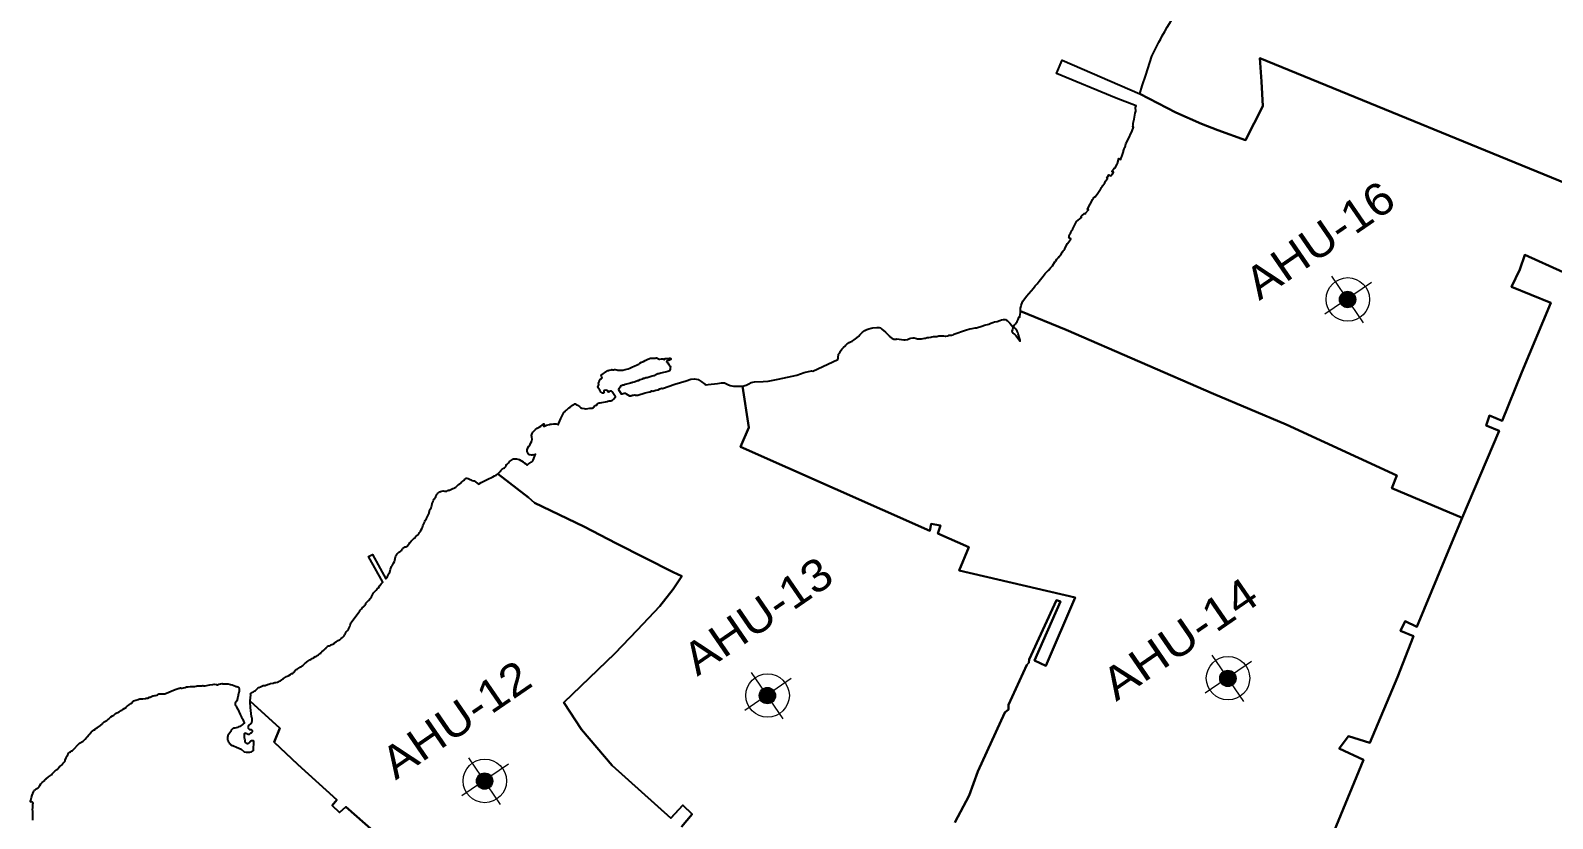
# Model space of a CAD drawing. Header units: metres. Extents: x 263924 to 318888, y 5017073 to 5064560.
# Drawn here: x 287121 to 292786, y 5043666 to 5046599 of the extents above; entities that cross this region are included whole.
import ezdxf

# ---------------------------------------------------------------- set-up
doc = ezdxf.new("R2010")
doc.units = ezdxf.units.M
doc.header["$LTSCALE"] = 38
doc.layers.add('1', color=7, linetype='Continuous', lineweight=25)
doc.layers.add('61', color=7, linetype='Continuous', lineweight=13)
doc.layers.add('6', color=7, linetype='Continuous')

msp = doc.modelspace()

# ---------------------------------------------------------------- hatches: boundary and pattern name
at = {"layer": '61'}
for points in [[(292048.55, 5045614.64, 1), (291998.19, 5045580.31, 1)], [(291602.74, 5044204.77, 1), (291552.39, 5044170.44, 1)], [(289888.93, 5044140.56, 1), (289838.58, 5044106.23, 1)], [(288836.2, 5043822.59, 1), (288785.85, 5043788.26, 1)]]:
    msp.add_hatch(color=256, dxfattribs=at).paths.add_polyline_path(points)

# ---------------------------------------------------------------- linework, layer by layer
at = {"layer": '1'}
for points in [[(292945.93, 5045984.49), (291696.34, 5046495.64), (291703.28, 5046408.3), (291707.22, 5046317.35), (291643.67, 5046190.26), (291540.31, 5046228), (291479.61, 5046251.59), (291383.96, 5046293.62), (291249.57, 5046362.29), (291258.7, 5046393.14), (291271.69, 5046432.73), (291294.31, 5046503.36), (291321.04, 5046554.9), (291327.59, 5046567.53), (291333.2, 5046578.44), (291342.69, 5046595.33), (291351.75, 5046610.36), (291360.09, 5046624.23), (291368.74, 5046639.31), (291377.69, 5046655.43), (291382.31, 5046663.89), (291388.69, 5046675.33), (291397.29, 5046689.03), (291405.44, 5046701.71)], [(291188.89, 5046150.62), (291189.86, 5046154.14), (291191.69, 5046158.42), (291194.19, 5046162.62), (291195.49, 5046164.22), (291197.69, 5046176.42), (291204.69, 5046190.03), (291221.09, 5046225.53), (291226.89, 5046238.33), (291224.19, 5046239.53), (291225.1, 5046247.48), (291225.49, 5046253.83), (291228.99, 5046268.53), (291230.84, 5046283.52), (291232.39, 5046290.58), (291235.29, 5046297.93), (291233.99, 5046312.53), (291235.93, 5046317.65), (291161.89, 5046346.26), (290939.92, 5046438.89), (290961.4, 5046487.88), (291249.57, 5046362.29), (291383.96, 5046293.62), (291479.61, 5046251.59), (291540.31, 5046228), (291643.67, 5046190.26), (291707.22, 5046317.35), (291703.28, 5046408.3), (291696.34, 5046495.64), (292945.93, 5045984.49)], [(291048.29, 5045915.42), (291048.29, 5045918.32), (291058.59, 5045930.82), (291054.69, 5045932.42), (291064.79, 5045953.52), (291067.38, 5045957.69), (291071.99, 5045966.12), (291074.09, 5045969.32), (291077.49, 5045974.92), (291079.09, 5045977.62), (291081.29, 5045979.92), (291083.7, 5045979.62), (291093.79, 5045993.52), (291103.59, 5046007.92), (291105.19, 5046009.22), (291107.59, 5046014.42), (291109.39, 5046016.33), (291110.89, 5046018.92), (291112.79, 5046021.33), (291119.59, 5046031.42), (291122.29, 5046037.72), (291129.79, 5046047.33), (291127.19, 5046048.42), (291135.09, 5046061.03), (291142.59, 5046057.83), (291147.63, 5046064.91), (291151.99, 5046071.42), (291146.19, 5046073.92), (291153.89, 5046086.42), (291158.59, 5046086.92), (291165.29, 5046101.12), (291166.89, 5046103.83), (291171.19, 5046122.12), (291178.69, 5046118.83), (291179.49, 5046121.03), (291180.81, 5046123.9), (291184.06, 5046133.21), (291186.69, 5046141.03), (291189.29, 5046148.12), (291188.89, 5046150.62)], [(290936.07, 5045738.94), (290937.37, 5045741.74), (290941.57, 5045747.64), (290945.07, 5045750.74), (290947.87, 5045753.74), (290950.27, 5045757.64), (290952.57, 5045759.84), (290957.37, 5045766.64), (290962.07, 5045775.24), (290964.37, 5045778.84), (290967.27, 5045781.64), (290970.37, 5045786.34), (290973.87, 5045794.64), (290980.57, 5045805.34), (290985.57, 5045811.94), (290993.47, 5045823.14), (290985.59, 5045826.62), (290986.39, 5045830.02), (290986.59, 5045832.02), (290987.29, 5045834.72), (290988.19, 5045837.12), (290989.09, 5045838.92), (290989.89, 5045841.02), (290991.29, 5045842.62), (290993.69, 5045847.22), (290997.29, 5045854.42), (290998.89, 5045856.72), (290999.99, 5045858.72), (291000.79, 5045861.02), (291006.99, 5045872.42), (291009.59, 5045877.82), (291012.31, 5045882.99), (291014.79, 5045887.32), (291032.49, 5045902.62), (291030.39, 5045903.42), (291031.49, 5045905.12), (291032.49, 5045907.42), (291034.49, 5045909.02), (291043.69, 5045917.22), (291048.29, 5045915.42)], [(292825.87, 5045699.03), (292682.64, 5045763.24), (292664.82, 5045708.59), (292633.19, 5045644.69), (292780.14, 5045585.03), (292671.95, 5045327.03), (292598.87, 5045145.58), (292551.64, 5045166.22), (292538.49, 5045128.2), (292586.88, 5045108.38), (292450.14, 5044785.28), (292187.32, 5044895.92), (292206.26, 5044941.98), (291794.64, 5045132.76), (291523.8, 5045246.14), (290975.38, 5045484.16), (290805.77, 5045553.84), (290806.07, 5045565.34), (290806.47, 5045568.74), (290808.07, 5045574.74), (290812.97, 5045588.44), (290814.97, 5045590.74), (290828.57, 5045610.04), (290853.77, 5045639.04), (290860.77, 5045648.44), (290867.97, 5045656.24), (290875.37, 5045665.44), (290879.97, 5045671.94), (290889.77, 5045684.54), (290897.57, 5045693.84), (290909.67, 5045706.34), (290912.27, 5045708.34), (290914.07, 5045710.34), (290917.17, 5045715.14), (290918.47, 5045716.74), (290923.37, 5045720.94), (290925.37, 5045723.14), (290933.47, 5045737.04), (290936.07, 5045738.94)], [(292281.02, 5044379.59), (292411.24, 5044693.36), (292450.14, 5044785.28), (292586.88, 5045108.38), (292538.49, 5045128.2), (292551.64, 5045166.22), (292598.87, 5045145.58), (292671.95, 5045327.03), (292780.14, 5045585.03), (292633.19, 5045644.69), (292664.82, 5045708.59), (292682.64, 5045763.24), (292825.87, 5045699.03)], [(290709.56, 5045513.83), (290718.96, 5045515.73), (290728.26, 5045518.73), (290735.46, 5045521.23), (290742.06, 5045522.53), (290749.36, 5045522.53), (290753.56, 5045521.13), (290756.16, 5045519.83), (290766.46, 5045509.03), (290771.76, 5045501.83), (290777.66, 5045495.33), (290777.66, 5045491.33), (290775.36, 5045485.33), (290773.86, 5045479.73), (290775.36, 5045475.73), (290778.06, 5045472.63), (290780.76, 5045470.03), (290784.26, 5045467.73), (290787.96, 5045463.33), (290800.16, 5045448.23), (290804.86, 5045442.53), (290804.96, 5045447.13), (290803.76, 5045449.63), (290797.56, 5045469.53), (290795.96, 5045474.33), (290793.86, 5045479.03), (290791.26, 5045483.73), (290788.96, 5045486.83), (290786.86, 5045488.93), (290784.36, 5045490.43), (290781.98, 5045492.23), (290780.28, 5045495.13), (290780.38, 5045497.53), (290782.58, 5045499.83), (290783.76, 5045502.93), (290787.16, 5045507.13), (290793.16, 5045515.63), (290796.56, 5045523.13), (290798.36, 5045526.93), (290799.16, 5045530.53)], [(290799.16, 5045530.53), (290800.46, 5045533.33), (290803.26, 5045532.13), (290803.47, 5045534.24), (290804.97, 5045541.14), (290805.17, 5045548.84), (290805.77, 5045553.84), (290975.38, 5045484.16), (291523.8, 5045246.14), (291794.64, 5045132.76), (292206.26, 5044941.98), (292187.32, 5044895.92), (292450.14, 5044785.28)], [(290155.92, 5045427.68), (290159.61, 5045430.78), (290163.61, 5045433.68), (290167.72, 5045436.98), (290172.42, 5045439.88), (290178.72, 5045442.88), (290182.51, 5045445.08), (290186.72, 5045447.18), (290192.01, 5045450.78), (290196.22, 5045454.28), (290203.42, 5045460.88), (290207.51, 5045465.88), (290213.31, 5045472.18), (290217.22, 5045475.58), (290221.51, 5045478.88), (290226.92, 5045482.28), (290233.22, 5045485.48), (290241.81, 5045488.78), (290250.11, 5045490.78), (290256.51, 5045491.68), (290271.22, 5045493.38), (290279.72, 5045493.18), (290285.11, 5045491.48), (290289.92, 5045487.38), (290302.81, 5045475.78), (290314.61, 5045464.48), (290316.61, 5045461.98), (290318.11, 5045460.38), (290328.51, 5045452.28), (290332.22, 5045450.58), (290334.61, 5045449.98), (290338.31, 5045449.98), (290343.51, 5045450.28), (290345.92, 5045450.88), (290371.51, 5045447.08), (290373.81, 5045446.88), (290376.31, 5045447.18), (290385.42, 5045449.08), (290392.72, 5045451.78), (290397.01, 5045452.98)], [(290397.01, 5045452.98), (290406.42, 5045454.28), (290409.51, 5045454.38), (290418.92, 5045452.08), (290422.72, 5045451.68), (290429.22, 5045451.68), (290434.22, 5045450.98), (290437.52, 5045451.18), (290450.12, 5045452.98), (290452.52, 5045453.48), (290457.92, 5045455.68), (290464.02, 5045456.28), (290472.52, 5045457.38), (290475.72, 5045457.98), (290482.02, 5045459.58), (290487.92, 5045459.58), (290493.72, 5045460.28), (290502.22, 5045461.98), (290506.12, 5045462.28), (290513.82, 5045462.38), (290518.92, 5045462.78), (290524.92, 5045461.08), (290527.92, 5045460.78), (290536.72, 5045462.48), (290540.62, 5045464.58), (290545.52, 5045464.38), (290550.12, 5045465.18), (290554.82, 5045466.58), (290557.32, 5045467.88), (290600.64, 5045483.16), (290617.44, 5045488.75), (290626.06, 5045489.23), (290637.16, 5045491.63), (290641.54, 5045492.37), (290661.46, 5045498.83), (290671.66, 5045501.83), (290687.46, 5045505.53), (290695.26, 5045508.83), (290703.26, 5045511.83), (290709.56, 5045513.83)], [(290837.13, 5044244.93), (290838.03, 5044257.72), (290939.32, 5044478.89), (290955.1, 5044473.26), (290857.32, 5044253.75), (290900.52, 5044234.74), (291008.61, 5044488.78), (290577.5, 5044589.6), (290613.88, 5044675.86), (290497.83, 5044726.69), (290507.87, 5044755.97), (290473.6, 5044763.17), (290468.5, 5044736.82), (289763.47, 5045049.31), (289794.83, 5045120.93), (289771.29, 5045275.11), (289784.19, 5045278.21), (289793.99, 5045284.01), (289803.59, 5045288.61), (289815.09, 5045291.21), (289847.89, 5045291.81), (289866.59, 5045293.61), (289904.29, 5045300.61), (289937.89, 5045308.21), (289972.79, 5045316.41), (290000, 5045326.11), (290028.19, 5045331.51), (290032.29, 5045330.66), (290126.18, 5045374.64), (290127.42, 5045380.88), (290128.72, 5045393.68), (290129.92, 5045395.78), (290131.72, 5045397.28), (290133.22, 5045399.58), (290134.01, 5045402.18), (290134.22, 5045404.38), (290140.11, 5045412.68), (290146.31, 5045419.08), (290154.42, 5045425.58), (290155.92, 5045427.68)], [(289303.52, 5045335.65), (289307.01, 5045334.5), (289309.31, 5045334.15), (289311.94, 5045334.79), (289314.88, 5045334.69), (289319.52, 5045334.85), (289325.35, 5045334.69), (289334.79, 5045336.71), (289345.22, 5045339.62), (289351.75, 5045342.05), (289358.53, 5045345.22), (289370.5, 5045350.44), (289376.19, 5045353.28), (289381.28, 5045355.3), (289385.28, 5045357.45), (289389.22, 5045360.07), (289394.75, 5045364.23), (289398.24, 5045365.54), (289402.05, 5045367.37), (289409.22, 5045370.92), (289413.28, 5045372.77), (289418.91, 5045375.08), (289428.67, 5045379.3), (289431.78, 5045379.37), (289437.89, 5045379.01), (289441.44, 5045379.01), (289445.54, 5045379.53), (289449.44, 5045380.68), (289451.94, 5045380.04), (289453.51, 5045378.56), (289458.37, 5045376.23), (289460.35, 5045375.53), (289463.27, 5045375.46), (289469.51, 5045376.33), (289475.52, 5045376.29), (289478.11, 5045373.99), (289481.06, 5045374.82), (289480.74, 5045376.84), (289483.04, 5045377.61), (289488.29, 5045377.51)], [(289488.29, 5045377.51), (289490.59, 5045378.15), (289495.94, 5045378.25), (289499.65, 5045379.43), (289502.24, 5045379.46), (289504.35, 5045377.61), (289503.91, 5045374.57), (289502.24, 5045372.74), (289497.22, 5045370.85), (289492.77, 5045369.61), (289489.92, 5045368.58), (289488.1, 5045365.73), (289490.02, 5045363.3), (289493.12, 5045361.45), (289496.42, 5045355.53), (289498.08, 5045354.15), (289500.71, 5045351.21), (289502.08, 5045349.13), (289503.14, 5045346.05), (289502.24, 5045343.21), (289502.34, 5045340.33), (289501.67, 5045337.73), (289500.64, 5045334.69), (289498.98, 5045331.46), (289497.06, 5045330.63), (289492.8, 5045329.54), (289483.33, 5045327.49), (289477.48, 5045325.99), (289472, 5045325.03), (289466.88, 5045323.81), (289463.01, 5045322.34), (289459.68, 5045321.29), (289455.49, 5045321.03), (289450.5, 5045318.85), (289441.89, 5045313.73), (289439.43, 5045313.73), (289435.07, 5045312.42), (289427.01, 5045309.57), (289415.68, 5045306.25), (289411.11, 5045305.86)], [(289275.76, 5045254.93), (289273.23, 5045253.01), (289269.83, 5045253.94), (289270.86, 5045255.95), (289265.93, 5045258.99), (289261.74, 5045259.76), (289257.68, 5045259.28), (289255.05, 5045257.36), (289255.08, 5045254.48), (289256.3, 5045251.35), (289254.03, 5045249.07), (289250.48, 5045248.59), (289248.36, 5045249.94), (289241.51, 5045255.6), (289239.79, 5045260.75), (289236.88, 5045263.7), (289233.87, 5045268.4), (289232.92, 5045271.7), (289235.66, 5045280.66), (289235.34, 5045286.19), (289237.96, 5045291.31), (289238.54, 5045295.86), (289239.31, 5045297.78), (289241.35, 5045300.79), (289243.18, 5045302.13), (289246.47, 5045304.11), (289248.52, 5045305.59), (289246.28, 5045310.8), (289245.5, 5045315.3), (289266.08, 5045331.39), (289269.89, 5045332.71), (289271.78, 5045333.57), (289274.11, 5045334.24), (289281.7, 5045336.07), (289284.77, 5045336.52), (289287.87, 5045335.65), (289291.11, 5045336), (289294.82, 5045336.77), (289297.25, 5045336.87), (289303.52, 5045335.65)], [(289411.11, 5045305.86), (289405.79, 5045303.14), (289402.5, 5045303.59), (289400.16, 5045303.08), (289399.11, 5045301.06), (289389.22, 5045298.98), (289382.85, 5045294.79), (289380.07, 5045294.82), (289377.57, 5045293.73), (289367.33, 5045290.37), (289361.99, 5045288.26), (289359.46, 5045287.78), (289356.61, 5045287.56), (289353.64, 5045286.72), (289334.72, 5045280.61), (289328.74, 5045278.44), (289325.6, 5045278.44), (289322.66, 5045277.92), (289319.75, 5045276.29), (289317.41, 5045274.53), (289315.37, 5045271.37), (289309.33, 5045262.05), (289319.83, 5045246.11), (289322.57, 5045247.03), (289330.74, 5045248.46), (289334.41, 5045248.45), (289337.51, 5045246.98), (289350.92, 5045239.33), (289353.93, 5045239.11), (289356.23, 5045239.78), (289358.89, 5045239.33), (289362.31, 5045240.93), (289365.86, 5045241.8), (289370.18, 5045242.47), (289373.25, 5045241.16), (289378.53, 5045241.16), (289381.22, 5045241.7), (289408.81, 5045250.05), (289419.37, 5045252.84), (289426.79, 5045254.31)], [(289426.79, 5045254.31), (289433.45, 5045257.09), (289437.7, 5045256.55), (289447.97, 5045260.49), (289457.19, 5045261.67), (289463.37, 5045265.25), (289467.37, 5045266.53), (289470.66, 5045266.92), (289473.29, 5045266.47), (289519.39, 5045282), (289561.39, 5045294.3), (289579.09, 5045301.4), (289592.39, 5045301.8), (289605.89, 5045299.9), (289616.79, 5045292.8), (289630.19, 5045283), (289635.19, 5045280.4), (289643.39, 5045281.4), (289678.49, 5045284.3), (289692.49, 5045287.3), (289704.39, 5045287.3), (289716.89, 5045281.71), (289725.29, 5045277.11), (289737.39, 5045275.11), (289754.29, 5045274.8), (289771.29, 5045275.11)], [(289135.97, 5045202.42), (289143.27, 5045207.22), (289145.77, 5045208.83), (289147.87, 5045208.62), (289151.77, 5045206.22), (289156.67, 5045203.72), (289163.67, 5045199.33), (289168.47, 5045195.72), (289170.87, 5045194.33), (289172.97, 5045193.33), (289181.27, 5045192.22), (289186.37, 5045191.22), (289188.97, 5045191.22), (289202.87, 5045192.83), (289211.97, 5045193.53), (289214.57, 5045194.33), (289216.57, 5045196.53), (289218.8, 5045198.42), (289219.91, 5045201.14), (289223.3, 5045203.61), (289226.34, 5045203.86), (289228.42, 5045204.82), (289228.64, 5045207.77), (289230.91, 5045209.78), (289233.79, 5045211.16), (289237.44, 5045212.63), (289241.63, 5045212.57), (289267.01, 5045217.66), (289269.7, 5045219.74), (289274.72, 5045220.47), (289281.51, 5045220.79), (289283.84, 5045221.05), (289286.53, 5045222.9), (289290.56, 5045226.87), (289297.82, 5045235.16), (289286.22, 5045254), (289283.72, 5045255.89), (289281.48, 5045256.37), (289277.77, 5045256.75), (289275.76, 5045254.93)], [(289771.29, 5045275.11), (289794.83, 5045120.93), (289763.47, 5045049.31), (290468.5, 5044736.82), (290473.6, 5044763.17), (290507.87, 5044755.97), (290497.83, 5044726.69), (290613.88, 5044675.86), (290577.5, 5044589.6), (291008.61, 5044488.78), (290900.52, 5044234.74), (290857.32, 5044253.75), (290955.1, 5044473.26), (290939.32, 5044478.89), (290838.03, 5044257.72), (290837.13, 5044244.93), (290829.1, 5044238.24), (290760.64, 5044088.75), (290760.93, 5044071.6), (290747.67, 5044060.43), (290646.98, 5043840.58), (290614.72, 5043751.85), (290561.18, 5043651.66)], [(288987.39, 5045070.6), (288988.09, 5045077.4), (288987.29, 5045085.1), (288986.09, 5045091.8), (288987.89, 5045098.5), (288990.99, 5045104), (288995.49, 5045109.3), (289000.59, 5045114.1), (289007.09, 5045118.8), (289014.59, 5045123), (289020.79, 5045126), (289026.99, 5045130.9), (289031.89, 5045134.3), (289033.19, 5045131.6), (289031.79, 5045129), (289030.89, 5045126.4), (289034.39, 5045125.8), (289039.39, 5045128.4), (289040.89, 5045129.8), (289053.12, 5045132.77), (289055.42, 5045133.37), (289059.82, 5045134.17), (289067.92, 5045135.07), (289070.72, 5045135.17), (289075.42, 5045134.97), (289077.72, 5045134.57), (289082.82, 5045133.07), (289084.42, 5045131.7), (289087.37, 5045137), (289094.98, 5045155.21), (289106.28, 5045177.5), (289110.79, 5045181.21), (289112.09, 5045182.8), (289115.27, 5045185.83), (289124.07, 5045194.22), (289127.07, 5045195.72), (289129.17, 5045197.33), (289131.07, 5045199.33), (289133.47, 5045201.03), (289135.97, 5045202.42)], [(288924.42, 5045004.51), (288929.41, 5045004.3), (288934.36, 5045003.65), (288939.23, 5045002.56), (288954, 5044993), (288958.81, 5044989.48), (288963.91, 5044986.38), (288966.31, 5044985.12), (288967.39, 5044983.54), (288968.91, 5044982.69), (288970.22, 5044982.56), (288971.49, 5044982.88), (288972.58, 5044983.63), (288973.58, 5044985.26), (288984.82, 5044992.55), (288985.82, 5044993.03), (288986.78, 5044993.59), (288987.68, 5044994.24), (288988.53, 5044994.97), (288989.3, 5044995.76), (288990.01, 5044996.62), (288990.64, 5044997.54), (288991.19, 5044998.51), (288991.79, 5044999.9), (289000.29, 5045022), (288996.99, 5045017.4), (288992.39, 5045019.3), (288988.09, 5045017.8), (288984.99, 5045018.1), (288980.49, 5045019.3), (288977.39, 5045019.8), (288974.39, 5045022.3), (288971.49, 5045026.8), (288969.89, 5045031.4), (288969.59, 5045038.6), (288971.59, 5045045.1), (288975.59, 5045051.5), (288980.29, 5045058), (288983.39, 5045064), (288987.39, 5045070.6)], [(289171.82, 5043997.44), (289106.5, 5044098.37), (289296.13, 5044279.64), (289379.16, 5044367.37), (289462.78, 5044456.36), (289512.59, 5044519.51), (289544.6, 5044567.84), (289512.93, 5044582.74), (289301.82, 5044689.75), (289180.06, 5044753.2), (288996.97, 5044840.86), (288973.94, 5044860.96), (288860.43, 5044949.17), (288863.84, 5044952.11), (288867.6, 5044955.89), (288868.54, 5044957.13), (288871.75, 5044960.88), (288875.28, 5044964.33), (288879.09, 5044967.47), (288883.16, 5044970.25), (288884.62, 5044971.16), (288885.99, 5044972.19), (288887.26, 5044973.34), (288888.43, 5044974.6), (288889.49, 5044975.95), (288890.43, 5044977.39), (288891.23, 5044978.9), (288891.9, 5044980.48), (288892.64, 5044982.91), (288895.35, 5044985.12), (288897.86, 5044987.56), (288900.15, 5044990.2), (288902.2, 5044993.04), (288903.23, 5044994.69), (288914.89, 5045002.71), (288915.77, 5045003.46), (288916.83, 5045004.04), (288918.97, 5045004.58), (288921.1, 5045004.42), (288924.42, 5045004.51)], [(288651.91, 5044884.83), (288656.21, 5044884.93), (288661.71, 5044884.73), (288666.91, 5044884.33), (288669.93, 5044884.87), (288674.21, 5044887.03), (288676.91, 5044887.83), (288680.11, 5044888.53), (288684.91, 5044890.53), (288687.41, 5044891.43), (288689.91, 5044892.63), (288692.71, 5044894.23), (288697.71, 5044895.03), (288699.51, 5044896.63), (288701.71, 5044897.73), (288703.91, 5044899.73), (288706.71, 5044901.63), (288714.21, 5044908.45), (288718.31, 5044911.75), (288722.61, 5044914.45), (288724.81, 5044916.35), (288726.81, 5044918.45), (288729.91, 5044921.95), (288733.91, 5044924.95), (288735.91, 5044926.75), (288737.61, 5044929.15), (288739.71, 5044931.25), (288742.41, 5044932.85), (288745.01, 5044933.15), (288749.71, 5044931.35), (288754.41, 5044929.05), (288759.41, 5044926.15), (288763.91, 5044924.35), (288769.31, 5044923.25), (288772.01, 5044922.25), (288777.01, 5044918.85), (288783.81, 5044913.45), (288787.91, 5044910.75), (288797.9, 5044916.36), (288820.42, 5044927.19)], [(288820.42, 5044927.19), (288842.28, 5044938.01), (288848.12, 5044940.82), (288853.68, 5044944.12), (288858.94, 5044947.89), (288860.43, 5044949.17), (288973.94, 5044860.96), (288996.97, 5044840.86), (289180.06, 5044753.2), (289301.82, 5044689.75), (289512.93, 5044582.74), (289544.6, 5044567.84), (289512.59, 5044519.51), (289462.78, 5044456.36), (289379.16, 5044367.37), (289296.13, 5044279.64), (289106.5, 5044098.37), (289171.82, 5043997.44), (289286.2, 5043863.79), (289504.5, 5043666.81), (289549.03, 5043715.44), (289583.02, 5043682.45), (289543.48, 5043634.56)], [(288575.01, 5044739.95), (288578.71, 5044746.65), (288579.91, 5044749.15), (288581.7, 5044754.75), (288584.8, 5044763.05), (288587, 5044768.25), (288589.1, 5044773.15), (288590.4, 5044775.55), (288595.3, 5044782.35), (288596.6, 5044784.65), (288597.71, 5044787.13), (288601.11, 5044794.53), (288602.91, 5044800.03), (288604.11, 5044802.73), (288604.51, 5044804.93), (288605.61, 5044808.23), (288606.41, 5044811.23), (288607.51, 5044813.93), (288608.21, 5044816.63), (288610.01, 5044819.03), (288611.71, 5044822.33), (288613.71, 5044827.73), (288614.11, 5044829.73), (288616.21, 5044838.13), (288619.11, 5044845.73), (288620.81, 5044850.93), (288622.01, 5044853.43), (288623.71, 5044855.53), (288625.81, 5044857.53), (288627.51, 5044859.73), (288628.91, 5044862.13), (288630.01, 5044864.63), (288630.71, 5044867.23), (288631.81, 5044869.83), (288633.41, 5044872.43), (288635.31, 5044874.83), (288637.41, 5044876.53), (288644.21, 5044881.23), (288646.51, 5044882.53), (288651.91, 5044884.83)], [(288466.49, 5044606.7), (288469.79, 5044611.7), (288472.49, 5044616.4), (288475.89, 5044623.1), (288476.89, 5044627.9), (288478.69, 5044634), (288479.29, 5044639.3), (288480.19, 5044642), (288481.29, 5044644.1), (288485.89, 5044651.4), (288487.89, 5044653), (288489.69, 5044654.8), (288491.49, 5044656.9), (288496.59, 5044660), (288500.09, 5044663.1), (288502.59, 5044664.8), (288504.29, 5044666.6), (288505.59, 5044668.5), (288507.19, 5044670.3), (288514.85, 5044676.58), (288518.39, 5044677.1), (288520.79, 5044678.5), (288522.39, 5044680.2), (288531.39, 5044690.3), (288533.19, 5044693), (288535.09, 5044694.5), (288537.39, 5044697.1), (288539.29, 5044699.6), (288542.69, 5044703.4), (288548.89, 5044708.9), (288550.79, 5044710.8), (288554.39, 5044714.9), (288556.39, 5044716.7), (288560.89, 5044720.1), (288562.79, 5044722), (288566.09, 5044726.6), (288567.79, 5044728.4), (288569.01, 5044730.15), (288572.21, 5044734.15), (288575.01, 5044739.95)], [(292450.14, 5044785.28), (292411.24, 5044693.36), (292281.02, 5044379.59), (292237.12, 5044400.24), (292220.13, 5044364.11), (292269.11, 5044344.23), (292208.66, 5044192.09), (292106.07, 5043948.02), (292026.15, 5043972.61), (291992.48, 5043926.31), (292082.69, 5043884.55), (291887.14, 5043411.46)], [(288350.4, 5044444), (288352.5, 5044446.1), (288355.59, 5044450.1), (288359.7, 5044453.7), (288363.7, 5044457.8), (288365.59, 5044460.1), (288368.5, 5044464.7), (288369.5, 5044467.7), (288371.7, 5044470.3), (288375.79, 5044474.1), (288378.4, 5044476.8), (288386.2, 5044486.3), (288389.5, 5044491.4), (288391.4, 5044493.6), (288392.79, 5044495.8), (288393.79, 5044498), (288395.79, 5044503.4), (288397.29, 5044505.9), (288399.79, 5044507.9), (288401.7, 5044509.8), (288407.4, 5044515.9), (288411.2, 5044520.4), (288415.59, 5044524.6), (288419.9, 5044531.1), (288421.59, 5044533.2), (288425.89, 5044539.7), (288428.09, 5044542.2), (288432.49, 5044545.7), (288379.19, 5044641.2), (288393.49, 5044648.2), (288443.99, 5044557.8), (288447.99, 5044562.5), (288450.19, 5044566.7), (288452.49, 5044572.1), (288453.79, 5044574.3), (288455.89, 5044578.5), (288457.69, 5044583.2), (288461.19, 5044593.7), (288464.99, 5044604.1), (288466.49, 5044606.7)], [(288221, 5044301.49), (288222.7, 5044302.99), (288226.5, 5044306.79), (288229.79, 5044308.69), (288232.4, 5044309.09), (288235.7, 5044310.29), (288239.09, 5044312.29), (288241.9, 5044313.69), (288246.09, 5044315.29), (288250.5, 5044317.69), (288251.9, 5044319.29), (288254.09, 5044320.89), (288255.79, 5044322.49), (288258.7, 5044324.2), (288266.29, 5044328.09), (288268.2, 5044330.09), (288270.59, 5044331.09), (288272.79, 5044331.5), (288277.7, 5044336.39), (288281.59, 5044340.09), (288285.59, 5044343.5), (288288.09, 5044346.29), (288290, 5044350.79), (288292, 5044352.7), (288293.2, 5044354.7), (288293.9, 5044357.5), (288295.29, 5044359.39), (288297.29, 5044361.59), (288300.59, 5044365.79), (288304.4, 5044371.29), (288305.59, 5044373.79), (288309.59, 5044380.5), (288311.2, 5044385.2), (288311.29, 5044387.79), (288312.59, 5044394.09), (288314.2, 5044395.79), (288342.9, 5044433.77), (288347.09, 5044438.9), (288348, 5044441.1), (288350.4, 5044444)], [(292801.72, 5043036.15), (292758.26, 5043054.26), (292728.12, 5043066.85), (292725.12, 5043072.45), (291951.82, 5043384.46), (291887.14, 5043411.46), (292082.69, 5043884.55), (291992.48, 5043926.31), (292026.15, 5043972.61), (292106.07, 5043948.02), (292208.66, 5044192.09), (292269.11, 5044344.23), (292220.13, 5044364.11), (292237.12, 5044400.24), (292281.02, 5044379.59)], [(288099.79, 5044208.19), (288101.29, 5044211.29), (288105.7, 5044217.19), (288107.5, 5044218.59), (288110.5, 5044220.29), (288113, 5044222.29), (288121, 5044227.29), (288123.2, 5044228.99), (288125.5, 5044230.49), (288128.09, 5044231.09), (288130.2, 5044232.49), (288132.5, 5044234.29), (288134.9, 5044235.89), (288136.79, 5044237.99), (288139.4, 5044240.19), (288141.59, 5044242.39), (288145.79, 5044245.99), (288148.4, 5044247.49), (288153.4, 5044251.39), (288160.79, 5044256.19), (288163.2, 5044258.09), (288165.29, 5044258.79), (288169.09, 5044261.29), (288171.09, 5044262.99), (288173.59, 5044264.39), (288175.29, 5044265.89), (288181.79, 5044269.49), (288184.79, 5044270.49), (288188.4, 5044272.39), (288192.2, 5044274.89), (288194.09, 5044276.79), (288195.7, 5044277.99), (288198.59, 5044279.79), (288201, 5044281.79), (288203.2, 5044283.89), (288205.4, 5044286.39), (288212.4, 5044292.19), (288216.7, 5044296.39), (288219.59, 5044299.19), (288221, 5044301.49)], [(290561.18, 5043651.66), (290614.72, 5043751.85), (290646.98, 5043840.58), (290747.67, 5044060.43), (290760.93, 5044071.6), (290760.64, 5044088.75), (290829.1, 5044238.24), (290837.13, 5044244.93)], [(287771.09, 5044159.59), (287781.79, 5044162.19), (287788.5, 5044163.29), (287799.5, 5044164.79), (287804, 5044165.49), (287806.29, 5044165.69), (287813, 5044164.29), (287815.09, 5044163.99), (287817.29, 5044164.19), (287821.7, 5044165.89), (287827.7, 5044167.39), (287829.79, 5044167.79), (287834.2, 5044168.09), (287836.29, 5044167.89), (287840.29, 5044166.99)], [(287840.29, 5044166.99), (287844.59, 5044166.89), (287846.59, 5044167.19), (287852.79, 5044167.59), (287857.09, 5044167.19), (287865.79, 5044165.19), (287872, 5044163.29), (287878.2, 5044160.89), (287883.79, 5044158.09), (287886.29, 5044157.29), (287888.29, 5044156.99), (287892.9, 5044155.79), (287894.79, 5044154.99), (287895.64, 5044153.42), (287896.42, 5044151.65), (287897.03, 5044149.82), (287897.49, 5044147.94), (287897.77, 5044146.03), (287897.9, 5044144.1), (287897.85, 5044142.17), (287897.63, 5044140.24), (287897.25, 5044138.35), (287896.7, 5044136.5), (287896, 5044134.7), (287895.14, 5044132.96), (287894.98, 5044131.86), (287892.3, 5044117.88), (287888.41, 5044104.19), (287882.42, 5044095), (287882.31, 5044093.95), (287882.3, 5044092.89), (287882.56, 5044090.79), (287882.82, 5044089.77), (287883.17, 5044088.77), (287883.61, 5044087.81), (287884.13, 5044086.89), (287884.72, 5044086.02), (287885.88, 5044084.69), (287887.24, 5044082.25), (287891.48, 5044073.49)], [(287948.9, 5044137.39), (287951.29, 5044137.89), (287954.09, 5044139.69), (287955.9, 5044141.19), (287958.29, 5044142.69), (287966.9, 5044151.49), (287970.5, 5044153.69), (287977.2, 5044156.49), (287979.79, 5044157.39), (287984.7, 5044159.59), (287987.29, 5044160.49), (287990.59, 5044160.99), (287994.5, 5044160.99), (287996.5, 5044162.09), (287999.9, 5044163.59), (288003.09, 5044164.79), (288008, 5044166.19), (288013.59, 5044168.49), (288022.2, 5044169.19), (288024.59, 5044169.99), (288027, 5044170.49), (288030, 5044171.79), (288032.4, 5044172.09), (288034.59, 5044172.69), (288040.7, 5044173.79), (288042.79, 5044174.49), (288045.4, 5044175.99), (288047, 5044177.29), (288050.8, 5044178.69), (288055.9, 5044182.59), (288058.2, 5044184.09), (288060.59, 5044186.19), (288062.59, 5044187.69), (288074.29, 5044194.69), (288080, 5044196.99), (288082.9, 5044198.09), (288088, 5044201.79), (288093.59, 5044205.19), (288097.09, 5044206.09), (288099.79, 5044208.19)], [(287388.59, 5044018.99), (287390.59, 5044020.88), (287393.39, 5044024.38), (287394.99, 5044025.99), (287402.39, 5044029.88), (287404.79, 5044031.29), (287407.19, 5044033.49), (287409.79, 5044035.39), (287412.29, 5044036.89), (287420.19, 5044043.99), (287425.99, 5044048.59), (287430.39, 5044051.09), (287432.79, 5044052.39), (287436.79, 5044056.59), (287439.09, 5044058.39), (287442.09, 5044059.79), (287445.69, 5044060.89), (287450.79, 5044063.49), (287458.19, 5044067.99), (287461.29, 5044069.09), (287463.29, 5044071.39), (287465.99, 5044073.39), (287472.29, 5044076.69), (287475.09, 5044078.29), (287477.39, 5044080.59), (287479.49, 5044082.99), (287481.19, 5044084.49), (287488.09, 5044088.89), (287493.99, 5044093.69), (287496.19, 5044095.59), (287501.79, 5044101.49), (287504.19, 5044103.49), (287521.29, 5044108.69), (287524.59, 5044110.29), (287527.59, 5044111.29), (287529.89, 5044111.69), (287532.99, 5044111.09), (287538.39, 5044111.19), (287548.29, 5044112.59), (287550.79, 5044113.39)], [(287550.79, 5044113.39), (287557.19, 5044114.49), (287563.39, 5044117.29), (287565.79, 5044118.09), (287573.19, 5044120.79), (287576.19, 5044122.19), (287578.59, 5044123.09), (287583.79, 5044123.29), (287586.29, 5044123.79), (287591.59, 5044125.49), (287594.09, 5044126.79), (287596.39, 5044128.79), (287598.69, 5044130.39), (287620.39, 5044130.59), (287659.29, 5044146.39), (287674.59, 5044150.79), (287676.59, 5044151.69), (287678.69, 5044152.09), (287683.39, 5044151.69), (287685.49, 5044151.79), (287689.69, 5044152.49), (287695.89, 5044153.79), (287701.79, 5044155.79), (287705.99, 5044156.39), (287708.19, 5044156.39), (287714.59, 5044157.09), (287719.69, 5044157.89), (287723.99, 5044157.49), (287730.69, 5044156.99), (287732.79, 5044157.29), (287736.99, 5044158.49), (287741.29, 5044159.39), (287745.79, 5044159.89), (287752.39, 5044159.39), (287754.59, 5044159.59), (287758.79, 5044160.39), (287762.19, 5044160.59), (287766.39, 5044160.29), (287768.99, 5044159.69), (287771.09, 5044159.59)], [(288510.27, 5043519.55), (288294.63, 5043709.16), (288271.33, 5043688.05), (288243.63, 5043714.43), (288261.52, 5043735.41), (288116.48, 5043867.15), (288027.23, 5043949.78), (288049.21, 5044002.43), (287938.49, 5044102.92), (287938.5, 5044104.37), (287939.45, 5044114.64), (287941.08, 5044125.76), (287939.93, 5044128.5), (287941.2, 5044131.29), (287945.5, 5044134.49), (287947.09, 5044136.09), (287948.9, 5044137.39)], [(287891.48, 5044073.49), (287892.01, 5044072.46), (287900.73, 5044053.17), (287905.96, 5044043.36), (287910.55, 5044036.16), (287911.26, 5044034.84), (287914.03, 5044028.92), (287916.28, 5044022.78), (287915.96, 5044021.29), (287915.57, 5044020.31), (287914.87, 5044019.08), (287913.96, 5044018), (287911.66, 5044016.37), (287909.99, 5044015.79), (287908.67, 5044014.69), (287904.56, 5044011.65), (287900.2, 5044008.97), (287895.63, 5044006.69), (287890.88, 5044004.82), (287885.98, 5044003.37), (287880.98, 5044002.35), (287875.9, 5044001.77), (287874.58, 5044001.12), (287873.33, 5044000.36), (287872.15, 5043999.49), (287871.04, 5043998.52), (287870.03, 5043997.46), (287869.11, 5043996.31), (287868.3, 5043995.09), (287867.59, 5043993.81), (287867, 5043992.46), (287866.53, 5043991.08), (287866.19, 5043989.69), (287862.17, 5043984.82), (287858.58, 5043979.61), (287855.67, 5043974.5), (287854.9, 5043972.53), (287854.31, 5043970.5), (287853.9, 5043968.43), (287853.67, 5043966.33)], [(287945.83, 5044027.75), (287946.24, 5044030.02), (287946.44, 5044032.32), (287946.45, 5044034.62), (287946.25, 5044036.92), (287945.85, 5044039.19), (287945.26, 5044041.42), (287944.47, 5044043.59), (287943.96, 5044045.4), (287941.67, 5044056.47), (287940.34, 5044067.7), (287940.01, 5044079), (287939.3, 5044083.78), (287938.45, 5044094.06), (287938.49, 5044102.92), (288049.21, 5044002.43), (288027.23, 5043949.78), (288116.48, 5043867.15), (288261.52, 5043735.41), (288243.63, 5043714.43), (288271.33, 5043688.05), (288294.63, 5043709.16), (288510.27, 5043519.55)], [(287222.59, 5043851.48), (287226.39, 5043855.58), (287229.29, 5043859.88), (287231.09, 5043861.38), (287238.29, 5043866.28), (287240.19, 5043868.28), (287241.99, 5043871.08), (287243.79, 5043873.38), (287248.39, 5043878.58), (287249.59, 5043880.88), (287250.39, 5043882.98), (287253.69, 5043892.48), (287254.39, 5043894.58), (287256.89, 5043899.08), (287259.29, 5043902.98), (287260.39, 5043905.28), (287261.29, 5043908.18), (287266.69, 5043912.88), (287269.99, 5043914.68), (287274.89, 5043918.28), (287276.79, 5043919.18), (287303.39, 5043946.28), (287316.39, 5043953.38), (287321.79, 5043959.38), (287324.19, 5043961.58), (287329.89, 5043969.38), (287332.49, 5043971.49), (287338.19, 5043976.99), (287339.49, 5043978.88), (287341.59, 5043980.69), (287346.49, 5043986.99), (287348.39, 5043989.19), (287352.79, 5043992.58), (287357.39, 5043995.88), (287360.09, 5043996.38), (287361.89, 5043998.99), (287365.89, 5044002.19), (287368.69, 5044003.38), (287381.09, 5044012.49), (287388.59, 5044018.99)], [(287935.84, 5043980.5), (287937.21, 5043981.23), (287938.43, 5043982.19), (287939.47, 5043983.34), (287940.46, 5043985.01), (287942.28, 5043985.05), (287943.55, 5043985.37), (287944.8, 5043986.08), (287946.1, 5043987.46), (287946.86, 5043989.2), (287947, 5043991.1), (287946.63, 5043992.48), (287945.64, 5043994.1), (287944.16, 5043995.29), (287942.35, 5043995.89), (287940.45, 5043995.9), (287938.77, 5043996.22), (287937.56, 5043996.65), (287936.04, 5043997.45), (287934.7, 5043998.51), (287933.55, 5043999.78), (287932.64, 5044001.23), (287932, 5044002.82), (287931.65, 5044004.49), (287931.59, 5044006.21), (287931.83, 5044007.9), (287932.36, 5044009.53), (287933.49, 5044011.87), (287934.28, 5044013.11), (287935.17, 5044014.28), (287936.16, 5044015.36), (287937.24, 5044016.35), (287938.41, 5044017.24), (287939.65, 5044018.03), (287940.95, 5044018.71), (287942.3, 5044019.27), (287943.46, 5044021.26), (287944.44, 5044023.35), (287945.23, 5044025.52), (287945.83, 5044027.75)], [(289543.48, 5043634.56), (289583.02, 5043682.45), (289549.03, 5043715.44), (289504.5, 5043666.81), (289286.2, 5043863.79), (289171.82, 5043997.44)], [(287853.67, 5043966.33), (287853.62, 5043964.22), (287853.76, 5043962.12), (287854.08, 5043960.03), (287854.58, 5043957.98), (287855.26, 5043955.98), (287856.11, 5043954.05), (287857.12, 5043952.19), (287858.3, 5043950.44), (287859.52, 5043948.91), (287860.8, 5043946.94), (287862.26, 5043945.1), (287863.86, 5043943.39), (287865.61, 5043941.82), (287867.49, 5043940.42), (287869.49, 5043939.18), (287871.58, 5043938.12), (287873.76, 5043937.25), (287875.99, 5043936.57), (287888.13, 5043931.81), (287904.87, 5043923.77), (287916.1, 5043913.89), (287923.8, 5043912.69), (287937, 5043912.59), (287942.99, 5043914.79), (287946.72, 5043916.58), (287950.28, 5043918.69), (287952.33, 5043954.08), (287951.31, 5043954.54), (287950.26, 5043954.9), (287949.18, 5043955.17), (287948.08, 5043955.35), (287946.97, 5043955.43), (287945.86, 5043955.41), (287944.75, 5043955.3), (287943.66, 5043955.09), (287942.59, 5043954.78), (287941.55, 5043954.38), (287940.55, 5043953.9), (287939.6, 5043953.33)], [(287939.6, 5043953.33), (287938.7, 5043952.67), (287937.2, 5043951.28), (287936.74, 5043949.9), (287936.03, 5043948.56), (287935.1, 5043947.36), (287933.97, 5043946.34), (287932.69, 5043945.53), (287931.28, 5043944.96), (287929.8, 5043944.64), (287928.28, 5043944.58), (287926.77, 5043944.79), (287925.33, 5043945.25), (287923.99, 5043945.96), (287922.79, 5043946.89), (287921.77, 5043948.02), (287920.96, 5043949.31), (287920.39, 5043950.71), (287920.07, 5043952.2), (287920.01, 5043953.72), (287920.3, 5043955.59), (287919.57, 5043957.56), (287918.29, 5043961.8), (287917.4, 5043966.14), (287916.88, 5043970.54), (287916.74, 5043974.97), (287917.08, 5043980.33), (287917.84, 5043982.12), (287919.02, 5043983.38), (287920.57, 5043984.16), (287922.28, 5043984.36), (287923.97, 5043983.96), (287925.42, 5043983.02), (287927, 5043981.55), (287928.32, 5043980.74), (287929.76, 5043980.16), (287931.28, 5043979.84), (287932.83, 5043979.79), (287934.37, 5043980.01), (287935.84, 5043980.5)], [(287123.59, 5043727.28), (287120.79, 5043727.58), (287120.59, 5043730.98), (287121.59, 5043734.38), (287124.09, 5043744.18), (287126.69, 5043752.58), (287127.19, 5043755.48), (287128.99, 5043759.48), (287132.39, 5043765.78), (287133.79, 5043768.08), (287135.39, 5043770.28), (287137.19, 5043772.38), (287139.29, 5043774.38), (287141.49, 5043776.18), (287146.89, 5043779.58), (287149.39, 5043780.08), (287152.89, 5043784.08), (287154.79, 5043786.78), (287155.99, 5043788.98), (287159.59, 5043795.38), (287161.29, 5043797.18), (287164.39, 5043799.68), (287170.09, 5043804.68), (287172.29, 5043805.78), (287174.69, 5043810.08), (287176.39, 5043812.48), (287178.09, 5043814.08), (287179.83, 5043815.42), (287184.93, 5043819.02), (287187.23, 5043820.92), (287194.63, 5043826.02), (287199.2, 5043829.18), (287201.89, 5043831.78), (287207.39, 5043838.88), (287211.09, 5043841.88), (287212.79, 5043843.88), (287216.59, 5043846.48), (287218.29, 5043847.98), (287220.89, 5043849.88), (287222.59, 5043851.48)], [(287130.09, 5043659.48), (287128.9, 5043667.08), (287128.89, 5043669.68), (287129.19, 5043671.98), (287128.99, 5043677.28), (287129.79, 5043683.08), (287129.39, 5043688.88), (287129.29, 5043694.08), (287128.69, 5043698.78), (287128.69, 5043701.18), (287129.39, 5043706.18), (287129.19, 5043714.08), (287130.09, 5043719.28), (287130.19, 5043722.18), (287129.39, 5043725.18), (287126.89, 5043727.58), (287123.59, 5043727.28)]]:
    msp.add_lwpolyline(points, dxfattribs=at)
at = {"layer": '61'}
for p, q in [((292111.82, 5045660.7), (291938.71, 5045542.69)), ((292082.38, 5045510.92), (291964.36, 5045684.03)), ((291666.01, 5044250.83), (291492.9, 5044132.81)), ((291636.57, 5044101.04), (291518.55, 5044274.16)), ((289952.2, 5044186.62), (289779.09, 5044068.61)), ((289922.76, 5044036.84), (289804.75, 5044209.95)), ((288870.03, 5043718.87), (288752.02, 5043891.98)), ((288899.47, 5043868.66), (288726.36, 5043750.64))]:
    msp.add_line(p, q, dxfattribs=at)
for centre, radius in [((292024.03, 5045597.93), 80.9), ((292023.37, 5045597.47), 30.47), ((291578.23, 5044188.05), 80.9), ((289864.42, 5044123.85), 80.9), ((291577.56, 5044187.6), 30.47), ((289863.75, 5044123.4), 30.47), ((288811.69, 5043805.88), 80.9), ((288811.03, 5043805.43), 30.47)]:
    msp.add_circle(centre, radius, dxfattribs=at)

# ---------------------------------------------------------------- texts
at = {"layer": '6'}
for s, width, p in [('AHU-16', 1.1, (291694.46, 5045591.57)), ('AHU-13', 1.1, (289602.87, 5044193.27)), ('AHU-14', 1.15, (291161.6, 5044099.79)), ('AHU-12', 1.1, (288479.83, 5043807.24))]:
    msp.add_text(s, height=120, rotation=34.501, dxfattribs=dict(at, width=width)).set_placement(p)

doc.saveas('drawing.dxf')
